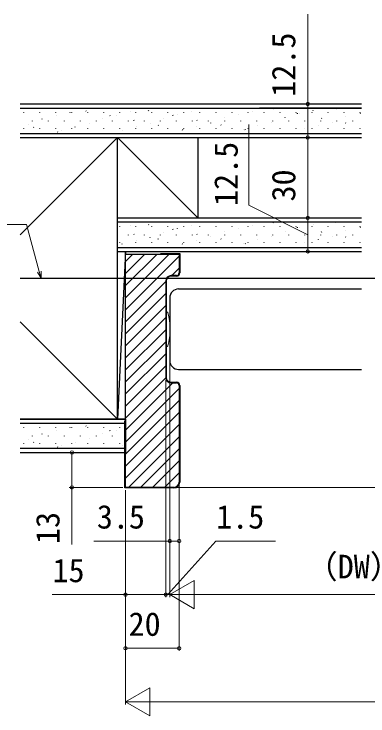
# Model space of a CAD drawing. Units: millimetres, scale not verified. Extents: x -525 to 525, y -783 to 779.
# Drawn here: x -166.6 to -34.5, y 197.5 to 459.3 of the extents above; entities that cross this region are included whole.
import ezdxf
from ezdxf.enums import TextEntityAlignment as Align

# ---------------------------------------------------------------- set-up
doc = ezdxf.new("R2010")
doc.units = ezdxf.units.MM
doc.header["$LTSCALE"] = 4
for name, color, linetype in [('0-4_YKK_12', 2, 'Continuous'), ('0-9_YSS_K', 3, 'Continuous'), ('0-A_YSS_KE', 3, 'Continuous')]:
    doc.layers.add(name, color=color, linetype=linetype)
doc.layers.add('0-5_YKK_13', color=4, linetype='Continuous', lineweight=18)
doc.layers.add('0-7_YKK_D', color=6, linetype='Continuous', lineweight=18)
doc.styles.add('ＭＳ ゴシック', font='')
doc.styles.get('ＭＳ ゴシック').set_extended_font_data('MS Gothic')

msp = doc.modelspace()

# ---------------------------------------------------------------- linework, layer by layer
at = {"layer": '0-4_YKK_12'}
for p, q in [((-164.288, 360.794), (466.143, 360.794)), ((-105.2, 356.794), (-37, 356.794)), ((-108.5, 353.494), (-108.5, 330.094)), ((-105.2, 326.794), (-37, 326.794))]:
    msp.add_line(p, q, dxfattribs=at)
for centre, start, end in [((-105.2, 353.494), 90, 180), ((-105.2, 330.094), 180, 270)]:
    msp.add_arc(centre, 3.3, start, end, dxfattribs=at)
at = {"layer": '0-5_YKK_13'}
for p, q in [((-109.8, 348.194), (-109.52, 348.194)), ((-109.8, 348.194), (-109.8, 335.394)), ((-109.52, 335.394), (-109.8, 335.394))]:
    msp.add_line(p, q, dxfattribs=at)
for centre, radius, start, end in [((-109.52, 347.894), 0.3, 17.1558, 90), ((-129.28, 341.794), 20.98, 342.8442, 17.1558), ((-109.52, 335.694), 0.3, 270, 342.8442)]:
    msp.add_arc(centre, radius, start, end, dxfattribs=at)
at = {"layer": '0-7_YKK_D'}
for p, q in [((-56.496, 425.794), (-58, 425.794)), ((-56.369, 413.294), (-58, 413.294)), ((-57, 413.294), (-57, 383.294)), ((-108.5, 329.094), (-108.5, 241.794)), ((-108.5, 329.094), (-108.5, 261.794)), ((-108.5, 329.094), (-108.5, 241.794)), ((-110, 322.794), (-110, 241.794)), ((-109.998, 322.712), (-109.998, 241.794)), ((-126.2, 295.794), (-146, 295.794)), ((-126, 282.794), (-146, 282.794)), ((-106, 282.794), (55.5, 282.794)), ((-106, 282.794), (95.5, 282.794)), ((-105, 283.794), (-105, 261.794)), ((-105, 283.794), (-105, 221.794)), ((-125, 281.794), (-125, 201.794)), ((-125, 281.794), (-125, 221.794)), ((-108.5, 262.794), (-136.827, 262.794)), ((-105, 262.794), (-108.5, 262.794)), ((-125, 249.794), (-125, 241.794)), ((-108.5, 242.794), (-99.407, 248.044)), ((-99.407, 237.544), (-99.407, 248.044)), ((-110, 242.794), (-112.55, 242.794)), ((-108.5, 242.794), (-110, 242.794)), ((-108.5, 242.794), (-110, 242.794)), ((-108.5, 242.794), (-105.95, 242.794)), ((-108.5, 242.794), (-99.407, 237.544)), ((-108.5, 242.794), (-90.313, 242.794)), ((24, 242.794), (-98, 242.794)), ((-125, 222.794), (-105, 222.794)), ((-125, 202.794), (-115.907, 208.044)), ((-115.907, 197.544), (-115.907, 208.044)), ((-125, 202.794), (-115.907, 197.544)), ((-125, 202.794), (-106.813, 202.794)), ((-114.5, 202.794), (415.5, 202.794))]:
    msp.add_line(p, q, dxfattribs=at)
at = {"layer": '0-7_YKK_D', "color": 1}
for p, q in [((-38, 383.294), (-58, 383.294)), ((-57, 383.294), (-57, 370.794)), ((-38, 370.794), (-58, 370.794))]:
    msp.add_line(p, q, dxfattribs=at)
at = {"layer": '0-7_YKK_D'}
for points in [[(-57, 413.294), (-57, 425.794), (-57, 459.344)], [(-156.539, 360.794), (-157.199, 363.257), (-161.898, 380.794), (-187.994, 380.794)], [(-156.539, 363.434), (-156.539, 360.794), (-157.859, 363.08)], [(-145, 295.794), (-145, 282.794), (-145, 261.517)], [(-109.25, 242.794), (-91.35, 262.794), (-69.078, 262.794)], [(-109.998, 242.794), (-125, 242.794), (-152.414, 242.794)]]:
    msp.add_lwpolyline(points, dxfattribs=at)
at = {"layer": '0-7_YKK_D', "color": 1}
msp.add_lwpolyline([(-57, 377.044), (-78.988, 388.092), (-78.988, 418.092)], dxfattribs=at)
at = {"layer": '0-7_YKK_D'}
for centre in [(-57, 425.794), (-57, 413.294), (-57, 413.294), (-57, 383.294), (-145, 295.794), (-145, 282.794), (-108.5, 262.794), (-105, 262.794), (-125, 242.794), (-110, 242.794), (-109.998, 242.794), (-125, 222.794), (-105, 222.794)]:
    msp.add_circle(centre, 0.637, dxfattribs=at)
at = {"layer": '0-7_YKK_D', "color": 1}
for centre in [(-57, 383.294), (-57, 370.794)]:
    msp.add_circle(centre, 0.637, dxfattribs=at)
at = {"layer": '0-9_YSS_K'}
for p, q in [((-164.288, 425.794), (-37, 425.794)), ((-164.288, 424.294), (-37, 424.294)), ((-37, 424.294), (-75, 424.294)), ((-46.32, 423.999), (-46.43, 424.166)), ((-162.993, 422.636), (-162.993, 422.736)), ((-157.013, 422.636), (-157.013, 422.736)), ((-151.033, 422.636), (-151.033, 422.736)), ((-150.934, 421.484), (-150.941, 421.503)), ((-145.677, 422.682), (-145.683, 422.7)), ((-145.053, 422.636), (-145.053, 422.736)), ((-139.748, 423.094), (-139.859, 423.261)), ((-139.073, 422.636), (-139.073, 422.736)), ((-133.093, 422.636), (-133.093, 422.736)), ((-128.261, 421.637), (-128.268, 421.656)), ((-127.113, 422.636), (-127.113, 422.736)), ((-123.003, 422.835), (-123.01, 422.854)), ((-121.133, 422.636), (-121.133, 422.736)), ((-116.289, 423.166), (-116.399, 423.333)), ((-115.153, 422.636), (-115.153, 422.736)), ((-109.173, 422.636), (-109.173, 422.736)), ((-107.283, 421.397), (-107.393, 421.564)), ((-105.588, 421.79), (-105.594, 421.809)), ((-103.193, 422.636), (-103.193, 422.736)), ((-100.33, 422.988), (-100.337, 423.007)), ((-97.213, 422.636), (-97.213, 422.736)), ((-91.233, 422.636), (-91.233, 422.736)), ((-85.253, 422.636), (-85.253, 422.736)), ((-82.914, 421.944), (-82.921, 421.963)), ((-79.273, 422.636), (-79.273, 422.736)), ((-77.657, 423.141), (-77.663, 423.16)), ((-73.293, 422.636), (-73.293, 422.736)), ((-69.779, 423.927), (-69.89, 424.094)), ((-67.313, 422.636), (-67.313, 422.736)), ((-61.333, 422.636), (-61.333, 422.736)), ((-60.773, 422.158), (-60.883, 422.325)), ((-60.241, 422.097), (-60.248, 422.116)), ((-55.353, 422.636), (-55.353, 422.736)), ((-54.983, 423.295), (-54.99, 423.314)), ((-49.373, 422.636), (-49.373, 422.736)), ((-43.393, 422.636), (-43.393, 422.736)), ((-37.568, 422.25), (-37.574, 422.269)), ((-37.314, 422.23), (-37.424, 422.397)), ((-37.413, 422.636), (-37.413, 422.736)), ((-159.763, 419.406), (-159.763, 419.506)), ((-156.159, 420.192), (-156.165, 420.211)), ((-153.783, 419.406), (-153.783, 419.506)), ((-147.803, 419.406), (-147.803, 419.506)), ((-141.823, 419.406), (-141.823, 419.506)), ((-135.843, 419.406), (-135.843, 419.506)), ((-133.485, 420.345), (-133.492, 420.364)), ((-130.742, 421.325), (-130.852, 421.492)), ((-129.863, 419.406), (-129.863, 419.506)), ((-123.883, 419.406), (-123.883, 419.506)), ((-121.735, 419.556), (-121.846, 419.723)), ((-117.903, 419.406), (-117.903, 419.506)), ((-111.923, 419.406), (-111.923, 419.506)), ((-110.812, 420.498), (-110.819, 420.517)), ((-105.943, 419.406), (-105.943, 419.506)), ((-99.963, 419.406), (-99.963, 419.506)), ((-98.276, 419.628), (-98.387, 419.795)), ((-93.983, 419.406), (-93.983, 419.506)), ((-88.139, 420.652), (-88.145, 420.67)), ((-88.003, 419.406), (-88.003, 419.506)), ((-82.023, 419.406), (-82.023, 419.506)), ((-76.043, 419.406), (-76.043, 419.506)), ((-70.063, 419.406), (-70.063, 419.506)), ((-65.465, 420.805), (-65.472, 420.824)), ((-64.083, 419.406), (-64.083, 419.506)), ((-58.103, 419.406), (-58.103, 419.506)), ((-52.123, 419.406), (-52.123, 419.506)), ((-51.766, 420.389), (-51.877, 420.556)), ((-47.783, 419.006), (-47.789, 419.025)), ((-46.143, 419.406), (-46.143, 419.506)), ((-42.792, 420.958), (-42.799, 420.977)), ((-40.163, 419.406), (-40.163, 419.506)), ((-162.993, 416.556), (-162.993, 416.656)), ((-161.149, 418.24), (-161.156, 418.259)), ((-159.239, 417.026), (-159.349, 417.193)), ((-157.013, 416.556), (-157.013, 416.656)), ((-151.033, 416.556), (-151.033, 416.656)), ((-145.053, 416.556), (-145.053, 416.656)), ((-143.734, 417.195), (-143.741, 417.214)), ((-139.073, 416.556), (-139.073, 416.656)), ((-138.476, 418.393), (-138.483, 418.412)), ((-133.093, 416.556), (-133.093, 416.656)), ((-127.113, 416.556), (-127.113, 416.656)), ((-121.133, 416.556), (-121.133, 416.656)), ((-121.061, 417.349), (-121.067, 417.367)), ((-115.803, 418.546), (-115.809, 418.565)), ((-115.153, 416.556), (-115.153, 416.656)), ((-112.729, 417.787), (-112.839, 417.954)), ((-109.173, 416.556), (-109.173, 416.656)), ((-103.193, 416.556), (-103.193, 416.656)), ((-98.387, 417.502), (-98.394, 417.521)), ((-97.213, 416.556), (-97.213, 416.656)), ((-93.129, 418.7), (-93.136, 418.719)), ((-91.233, 416.556), (-91.233, 416.656)), ((-89.27, 417.859), (-89.38, 418.026)), ((-85.253, 416.556), (-85.253, 416.656)), ((-80.938, 416.363), (-80.945, 416.382)), ((-79.273, 416.556), (-79.273, 416.656)), ((-75.714, 417.655), (-75.721, 417.674)), ((-73.293, 416.556), (-73.293, 416.656)), ((-70.456, 418.853), (-70.463, 418.872)), ((-67.313, 416.556), (-67.313, 416.656)), ((-61.333, 416.556), (-61.333, 416.656)), ((-58.265, 416.517), (-58.272, 416.535)), ((-55.353, 416.556), (-55.353, 416.656)), ((-53.041, 417.809), (-53.047, 417.827)), ((-49.373, 416.556), (-49.373, 416.656)), ((-43.393, 416.556), (-43.393, 416.656)), ((-42.76, 418.62), (-42.87, 418.787)), ((-37.413, 416.556), (-37.413, 416.656)), ((-164.288, 414.794), (-37, 414.794)), ((-150.233, 415.257), (-150.343, 415.424)), ((-148.958, 415.903), (-148.965, 415.922)), ((-126.285, 416.057), (-126.292, 416.075)), ((-103.723, 416.018), (-103.833, 416.185)), ((-103.612, 416.21), (-103.618, 416.229)), ((-80.263, 416.09), (-80.374, 416.257)), ((-75, 414.794), (-37, 414.794)), ((-164.288, 413.294), (-37, 413.294)), ((-164.288, 413.294), (-125, 413.294)), ((-128, 413.294), (-164.288, 377.006)), ((-128, 308.294), (-128, 413.294)), ((-98, 383.294), (-128, 413.294)), ((-125, 413.294), (-95, 413.294)), ((-98, 413.294), (-98, 383.294)), ((-128, 383.294), (-95, 383.294)), ((-95, 383.294), (-37, 383.294)), ((-128, 381.794), (-37, 381.794)), ((-127.113, 380.136), (-127.113, 380.236)), ((-123.003, 380.335), (-123.01, 380.354)), ((-121.133, 380.136), (-121.133, 380.236)), ((-116.289, 380.666), (-116.399, 380.833)), ((-115.153, 380.136), (-115.153, 380.236)), ((-109.173, 380.136), (-109.173, 380.236)), ((-103.193, 380.136), (-103.193, 380.236)), ((-100.33, 380.488), (-100.337, 380.507)), ((-97.213, 380.136), (-97.213, 380.236)), ((-91.233, 380.136), (-91.233, 380.236)), ((-85.253, 380.136), (-85.253, 380.236)), ((-79.273, 380.136), (-79.273, 380.236)), ((-77.657, 380.641), (-77.663, 380.66)), ((-73.991, 381.794), (-37, 381.794)), ((-73.293, 380.136), (-73.293, 380.236)), ((-69.779, 381.427), (-69.89, 381.594)), ((-67.313, 380.136), (-67.313, 380.236)), ((-61.333, 380.136), (-61.333, 380.236)), ((-60.773, 379.658), (-60.883, 379.825)), ((-60.241, 379.597), (-60.248, 379.616)), ((-55.353, 380.136), (-55.353, 380.236)), ((-54.983, 380.795), (-54.99, 380.814)), ((-49.373, 380.136), (-49.373, 380.236)), ((-46.32, 381.499), (-46.43, 381.666)), ((-43.393, 380.136), (-43.393, 380.236)), ((-37.568, 379.75), (-37.574, 379.769)), ((-37.314, 379.73), (-37.424, 379.897)), ((-37.413, 380.136), (-37.413, 380.236)), ((-123.883, 376.906), (-123.883, 377.006)), ((-121.735, 377.056), (-121.846, 377.223)), ((-117.903, 376.906), (-117.903, 377.006)), ((-111.923, 376.906), (-111.923, 377.006)), ((-110.812, 377.998), (-110.819, 378.017)), ((-107.283, 378.897), (-107.393, 379.064)), ((-105.943, 376.906), (-105.943, 377.006)), ((-105.588, 379.29), (-105.594, 379.309)), ((-99.963, 376.906), (-99.963, 377.006)), ((-98.276, 377.128), (-98.387, 377.295)), ((-93.983, 376.906), (-93.983, 377.006)), ((-88.139, 378.152), (-88.145, 378.17)), ((-88.003, 376.906), (-88.003, 377.006)), ((-82.914, 379.444), (-82.921, 379.463)), ((-82.023, 376.906), (-82.023, 377.006)), ((-76.043, 376.906), (-76.043, 377.006)), ((-70.063, 376.906), (-70.063, 377.006)), ((-65.465, 378.305), (-65.472, 378.324)), ((-64.083, 376.906), (-64.083, 377.006)), ((-58.103, 376.906), (-58.103, 377.006)), ((-52.123, 376.906), (-52.123, 377.006)), ((-51.766, 377.889), (-51.877, 378.056)), ((-46.143, 376.906), (-46.143, 377.006)), ((-42.792, 378.458), (-42.799, 378.477)), ((-40.163, 376.906), (-40.163, 377.006)), ((-121.061, 374.849), (-121.067, 374.867)), ((-115.803, 376.046), (-115.809, 376.065)), ((-112.729, 375.287), (-112.839, 375.454)), ((-98.387, 375.002), (-98.394, 375.021)), ((-93.129, 376.2), (-93.136, 376.219)), ((-89.27, 375.359), (-89.38, 375.526)), ((-75.714, 375.155), (-75.721, 375.174)), ((-70.456, 376.353), (-70.463, 376.372)), ((-53.041, 375.309), (-53.047, 375.327)), ((-47.783, 376.506), (-47.789, 376.525)), ((-42.76, 376.12), (-42.87, 376.287)), ((-128, 372.294), (-37, 372.294)), ((-127.113, 374.056), (-127.113, 374.156)), ((-126.285, 373.557), (-126.292, 373.575)), ((-121.133, 374.056), (-121.133, 374.156)), ((-115.153, 374.056), (-115.153, 374.156)), ((-109.173, 374.056), (-109.173, 374.156)), ((-103.723, 373.518), (-103.833, 373.685)), ((-103.612, 373.71), (-103.618, 373.729)), ((-103.193, 374.056), (-103.193, 374.156)), ((-97.213, 374.056), (-97.213, 374.156)), ((-91.233, 374.056), (-91.233, 374.156)), ((-85.253, 374.056), (-85.253, 374.156)), ((-80.938, 373.863), (-80.945, 373.882)), ((-80.263, 373.59), (-80.374, 373.757)), ((-79.273, 374.056), (-79.273, 374.156)), ((-73.991, 372.294), (-37, 372.294)), ((-73.293, 374.056), (-73.293, 374.156)), ((-67.313, 374.056), (-67.313, 374.156)), ((-61.333, 374.056), (-61.333, 374.156)), ((-58.265, 374.017), (-58.272, 374.035)), ((-55.353, 374.056), (-55.353, 374.156)), ((-49.373, 374.056), (-49.373, 374.156)), ((-43.393, 374.056), (-43.393, 374.156)), ((-37.413, 374.056), (-37.413, 374.156)), ((-128, 370.794), (-37, 370.794)), ((-125, 370.794), (-128, 308.294)), ((-125, 308.294), (-125, 370.794)), ((-125, 367.021), (-122.227, 369.794)), ((-125, 362.53), (-117.736, 369.794)), ((-125, 358.04), (-113.246, 369.794)), ((-125, 353.55), (-108.756, 369.794)), ((-125, 349.06), (-105, 369.06)), ((-107.776, 361.794), (-105, 364.57)), ((-125, 344.57), (-110, 359.57)), ((-125, 340.08), (-110, 355.08)), ((-125, 335.59), (-110, 350.59)), ((-125, 331.099), (-110, 346.099)), ((-128, 308.294), (-164.288, 344.582)), ((-125, 326.609), (-110, 341.609)), ((-125, 322.119), (-110, 337.119)), ((-125, 317.629), (-110, 332.629)), ((-125, 313.139), (-110, 328.139)), ((-125, 308.649), (-109.995, 323.654)), ((-125, 304.159), (-107.365, 321.794)), ((-125, 299.669), (-105, 319.669)), ((-125, 295.178), (-105, 315.178)), ((-125, 290.688), (-105, 310.688)), ((-164.288, 308.294), (-125, 308.294)), ((-164.288, 306.794), (-125, 306.794)), ((-125, 308.294), (-125, 295.794)), ((-162.993, 305.136), (-162.993, 305.236)), ((-157.013, 305.136), (-157.013, 305.236)), ((-151.033, 305.136), (-151.033, 305.236)), ((-150.934, 303.984), (-150.941, 304.003)), ((-145.677, 305.182), (-145.683, 305.2)), ((-145.053, 305.136), (-145.053, 305.236)), ((-139.748, 305.594), (-139.859, 305.761)), ((-139.073, 305.136), (-139.073, 305.236)), ((-133.093, 305.136), (-133.093, 305.236)), ((-130.742, 303.825), (-130.852, 303.992)), ((-128.261, 304.137), (-128.268, 304.156)), ((-127.113, 305.136), (-127.113, 305.236)), ((-125, 286.198), (-105, 306.198)), ((-159.763, 301.906), (-159.763, 302.006)), ((-156.159, 302.692), (-156.165, 302.711)), ((-153.783, 301.906), (-153.783, 302.006)), ((-147.803, 301.906), (-147.803, 302.006)), ((-141.823, 301.906), (-141.823, 302.006)), ((-135.843, 301.906), (-135.843, 302.006)), ((-133.485, 302.845), (-133.492, 302.864)), ((-129.863, 301.906), (-129.863, 302.006)), ((-123.914, 282.794), (-105, 301.708)), ((-162.993, 299.056), (-162.993, 299.156)), ((-161.149, 300.74), (-161.156, 300.759)), ((-159.239, 299.526), (-159.349, 299.693)), ((-157.013, 299.056), (-157.013, 299.156)), ((-151.033, 299.056), (-151.033, 299.156)), ((-145.053, 299.056), (-145.053, 299.156)), ((-143.734, 299.695), (-143.741, 299.714)), ((-139.073, 299.056), (-139.073, 299.156)), ((-138.476, 300.893), (-138.483, 300.912)), ((-133.093, 299.056), (-133.093, 299.156)), ((-127.113, 299.056), (-127.113, 299.156)), ((-126.285, 298.557), (-126.292, 298.575)), ((-125, 297.294), (-164.288, 297.294)), ((-150.233, 297.757), (-150.343, 297.924)), ((-148.958, 298.403), (-148.965, 298.422)), ((-119.424, 282.794), (-105, 297.218)), ((-164.288, 295.794), (-125, 295.794)), ((-114.934, 282.794), (-105, 292.728)), ((-110.444, 282.794), (-105, 288.238))]:
    msp.add_line(p, q, dxfattribs=at)
msp.add_lwpolyline([(-125, 308.294), (-164.288, 308.294), (-125, 308.294)], dxfattribs=at)
at = {"layer": '0-A_YSS_KE'}
for p, q in [((-111.8, 369.994), (-104.8, 369.994)), ((-111.8, 369.794), (-111.8, 369.994)), ((-104.8, 369.994), (-104.8, 362.794)), ((-106, 361.794), (-108, 361.794)), ((-106, 361.594), (-108, 361.594)), ((-110, 359.794), (-110, 323.794)), ((-109.8, 359.794), (-109.8, 323.794)), ((-108, 321.994), (-106, 321.994)), ((-108, 321.794), (-106, 321.794)), ((-105, 320.794), (-105, 284.794)), ((-104.8, 320.794), (-104.8, 284.794))]:
    msp.add_line(p, q, dxfattribs=at)
for points in [[(-125, 307.794), (-125, 369.794), (-111.8, 369.794), (-105, 369.794), (-105, 362.794)], [(-107, 282.594), (-125.2, 282.594), (-125.2, 307.594), (-125, 307.594)], [(-107, 282.794), (-125, 282.794), (-125, 307.794)]]:
    msp.add_lwpolyline(points, dxfattribs=at)
for centre, radius, start, end in [((-108, 359.794), 2, 90.00001, 179.99999), ((-108, 359.794), 1.8, 90.00001, 179.99999), ((-106, 362.794), 1, 270.00001, 359.99999), ((-106, 362.794), 1.2, 270.00001, 359.99999), ((-108, 323.794), 2, 180.00001, 269.99999), ((-108, 323.794), 1.8, 180.00001, 269.99999), ((-106, 320.794), 1.2, 0.00001, 89.99999), ((-106, 320.794), 1, 0.00001, 89.99999), ((-107, 284.794), 2, 270.00001, 359.99999), ((-107, 284.794), 2.2, 270.00001, 359.99999)]:
    msp.add_arc(centre, radius, start, end, dxfattribs=at)

# ---------------------------------------------------------------- texts
at = {"layer": '0-7_YKK_D', "style": 'ＭＳ ゴシック'}
for s, p in [('12.5', (-59, 428.503)), ('30', (-59, 389.43)), ('13', (-147, 261.676))]:
    msp.add_text(s, height=8.798, rotation=90, dxfattribs=at).set_placement(p, align=Align.BOTTOM_LEFT)
at = {"layer": '0-7_YKK_D', "color": 1, "style": 'ＭＳ ゴシック'}
msp.add_text('12.5', height=8.798, rotation=90, dxfattribs=at).set_placement((-80.488, 387.751), align=Align.BOTTOM_LEFT)
at = {"layer": '0-7_YKK_D', "style": 'ＭＳ ゴシック'}
for s, p in [('3.5', (-135.714, 264.794)), ('1.5', (-91.191, 264.794)), ('（DW）', (-57.83, 246.226)), ('15', (-152.255, 244.794)), ('20', (-123.864, 224.794))]:
    msp.add_text(s, height=8.798, dxfattribs=at).set_placement(p, align=Align.BOTTOM_LEFT)

doc.saveas('drawing.dxf')
